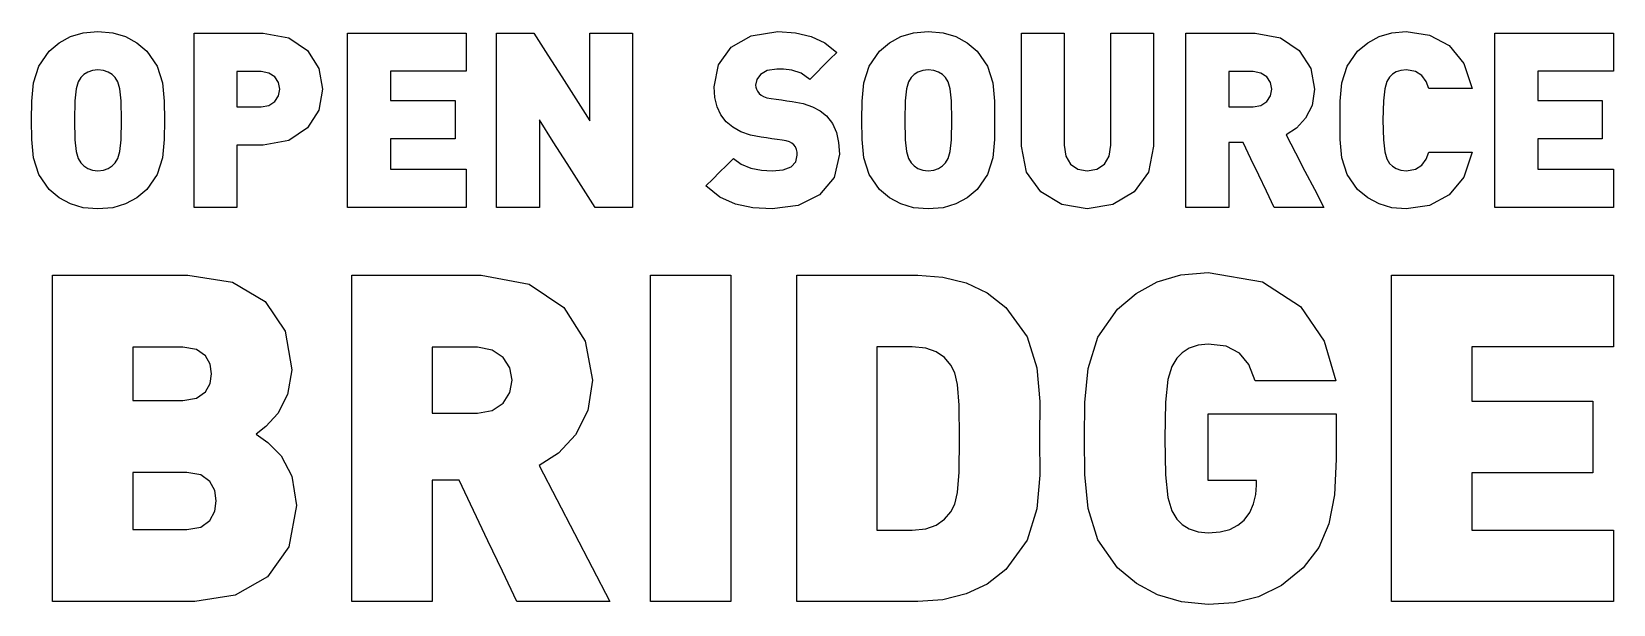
# Model space of a CAD drawing. Extents: x 15 to 200, y 9 to 76.
import ezdxf

# ---------------------------------------------------------------- set-up
doc = ezdxf.new("R2010")
doc.units = 0
doc.layers.add('Bridge+Type+%5BK%5D', color=7, linetype='CONTINUOUS')

msp = doc.modelspace()

# ---------------------------------------------------------------- linework, layer by layer
at = {"layer": 'Bridge+Type+%5BK%5D', "color": 7}
for points in [[(28.0598, 57.5122), (26.890081, 56.525481), (25.5833, 55.80745), (24.088269, 55.368794), (22.3538, 55.2202), (20.619769, 55.368794), (19.1248, 55.80745), (17.818081, 56.525481), (16.6488, 57.5122), (15.418691, 59.251653), (14.809675, 61.211325), (14.603972, 63.342934), (14.5838, 65.5982), (14.603972, 67.852872), (14.809675, 69.984075), (15.418691, 71.943341), (16.6488, 73.6822), (17.818081, 74.670653), (19.1248, 75.389575), (20.619769, 75.828559), (22.3538, 75.9772), (24.088269, 75.828559), (25.5833, 75.389575), (26.890081, 74.670653), (28.0598, 73.6822), (29.289331, 71.943341), (29.89805, 69.984075), (30.103644, 67.852872), (30.1238, 65.5982), (30.103644, 63.342934), (29.89805, 61.211325), (29.289331, 59.251653), (28.0598, 57.5122)], [(101.2759, 55.2197), (99.038259, 55.342247), (97.007525, 55.771075), (95.175728, 56.597966), (93.5349, 57.9147), (94.33765, 58.71745), (95.1404, 59.5202), (95.94315, 60.32295), (96.7459, 61.1257), (97.675916, 60.454606), (98.810025, 60.0117), (100.051572, 59.767544), (101.3039, 59.6927), (102.595822, 59.813888), (103.508525, 60.1687), (104.050166, 60.744013), (104.2289, 61.5267), (104.206462, 61.876278), (104.13565, 62.193325), (104.011212, 62.478309), (103.8279, 62.7317), (103.600681, 62.913606), (103.3039, 63.0687), (102.932119, 63.191544), (102.4799, 63.2767), (101.8634, 63.36245), (101.2469, 63.4482), (100.6304, 63.53395), (100.0139, 63.6197), (98.740462, 63.877716), (97.6309, 64.264825), (96.687837, 64.781122), (95.9139, 65.4267), (95.295275, 66.232559), (94.85665, 67.186075), (94.5954, 68.284903), (94.5089, 69.5267), (95.020541, 72.106575), (96.494525, 74.14945), (98.839447, 75.4937), (101.9639, 75.9777), (104.026666, 75.842575), (105.845025, 75.4142), (107.443072, 74.658075), (108.8449, 73.5397), (108.0564, 72.7512), (107.2679, 71.9627), (106.4794, 71.1742), (105.6909, 70.3857), (104.666994, 71.118622), (103.6054, 71.472325), (102.618806, 71.583966), (101.8199, 71.5907), (100.696884, 71.41995), (99.931525, 70.9777), (99.494103, 70.36895), (99.3549, 69.6987), (99.373259, 69.486309), (99.437275, 69.246825), (99.560353, 68.996278), (99.7559, 68.7507), (99.983447, 68.560044), (100.286275, 68.3857), (100.675166, 68.243606), (101.1609, 68.1497), (101.7774, 68.0637), (102.3939, 67.9777), (103.0104, 67.8917), (103.6269, 67.8057), (104.907291, 67.553434), (105.999525, 67.185575), (106.908947, 66.705028), (107.6409, 66.1147), (108.338088, 65.234247), (108.80915, 64.189825), (109.075837, 62.989591), (109.1599, 61.6417), (108.532712, 58.884106), (106.8304, 56.87145), (104.321837, 55.638419), (101.2759, 55.2197)], [(125.2771, 57.5122), (124.107241, 56.525481), (122.800225, 55.80745), (121.305147, 55.368794), (119.5711, 55.2202), (117.837053, 55.368794), (116.341975, 55.80745), (115.034959, 56.525481), (113.8651, 57.5122), (112.636147, 59.251653), (112.027725, 61.211325), (111.822241, 63.342934), (111.8021, 65.5982), (111.822241, 67.852872), (112.027725, 69.984075), (112.636147, 71.943341), (113.8651, 73.6822), (115.034959, 74.670653), (116.341975, 75.389575), (117.837053, 75.828559), (119.5711, 75.9772), (121.305147, 75.828559), (122.800225, 75.389575), (124.107241, 74.670653), (125.2771, 73.6822), (126.506631, 71.943341), (127.11535, 69.984075), (127.320944, 67.852872), (127.3411, 65.5982), (127.320944, 63.342934), (127.11535, 61.211325), (126.506631, 59.251653), (125.2771, 57.5122)], [(175.5225, 55.2197), (173.840922, 55.36845), (172.350125, 55.80745), (171.026016, 56.525825), (169.8445, 57.5127), (168.615547, 59.251731), (168.007125, 61.21145), (167.801641, 63.343294), (167.7815, 65.5987), (167.801641, 67.85295), (168.007125, 69.9842), (168.615547, 71.9437), (169.8445, 73.6827), (171.026016, 74.670731), (172.350125, 75.3897), (173.840922, 75.828919), (175.5225, 75.9777), (178.259781, 75.571262), (180.5645, 74.33945), (182.283469, 72.263513), (183.2635, 69.3247), (181.98775, 69.3247), (180.712, 69.3247), (179.43625, 69.3247), (178.1605, 69.3247), (177.853234, 70.149216), (177.360625, 70.844825), (176.615453, 71.325372), (175.5505, 71.5047), (174.906609, 71.438794), (174.357125, 71.2572), (173.909828, 70.984106), (173.5725, 70.6437), (173.257922, 70.125419), (173.013375, 69.2927), (172.854891, 67.874231), (172.7985, 65.5987), (172.854891, 63.321591), (173.013375, 61.902575), (173.257922, 61.069872), (173.5725, 60.5517), (173.909828, 60.21245), (174.357125, 59.93995), (174.906609, 59.758575), (175.5505, 59.6927), (176.615453, 59.8717), (177.360625, 60.35145), (177.853234, 61.046075), (178.1605, 61.8697), (179.43625, 61.8697), (180.712, 61.8697), (181.98775, 61.8697), (183.2635, 61.8697), (182.283469, 58.9322), (180.5645, 56.8572), (178.259781, 55.62595), (175.5225, 55.2197)], [(41.6826, 62.6727), (40.91585, 62.6727), (40.1491, 62.6727), (39.38235, 62.6727), (38.6156, 62.6727), (38.6156, 60.85245), (38.6156, 59.0322), (38.6156, 57.21195), (38.6156, 55.3917), (37.3611, 55.3917), (36.1066, 55.3917), (34.8521, 55.3917), (33.5976, 55.3917), (33.5976, 60.4952), (33.5976, 65.5987), (33.5976, 70.7022), (33.5976, 75.8057), (35.61885, 75.8057), (37.6401, 75.8057), (39.66135, 75.8057), (41.6826, 75.8057), (44.682288, 75.251559), (46.86485, 73.780825), (48.198037, 71.681028), (48.6496, 69.2397), (48.198037, 66.798638), (46.86485, 64.69845), (44.682288, 63.227138), (41.6826, 62.6727)], [(51.5786, 55.3916), (51.5786, 60.4951), (51.5786, 65.5986), (51.5786, 70.7021), (51.5786, 75.8056), (55.04785, 75.8056), (58.5171, 75.8056), (61.98635, 75.8056), (65.4556, 75.8056), (65.4556, 74.68735), (65.4556, 73.5691), (65.4556, 72.45085), (65.4556, 71.3326), (63.24085, 71.3326), (61.0261, 71.3326), (58.81135, 71.3326), (56.5966, 71.3326), (56.5966, 70.4796), (56.5966, 69.6266), (56.5966, 68.7736), (56.5966, 67.9206), (58.4886, 67.9206), (60.3806, 67.9206), (62.2726, 67.9206), (64.1646, 67.9206), (64.1646, 66.8026), (64.1646, 65.6846), (64.1646, 64.5666), (64.1646, 63.4486), (62.2726, 63.4486), (60.3806, 63.4486), (58.4886, 63.4486), (56.5966, 63.4486), (56.5966, 62.5526), (56.5966, 61.6566), (56.5966, 60.7606), (56.5966, 59.8646), (58.81135, 59.8646), (61.0261, 59.8646), (63.24085, 59.8646), (65.4556, 59.8646), (65.4556, 58.74635), (65.4556, 57.6281), (65.4556, 56.50985), (65.4556, 55.3916), (61.98635, 55.3916), (58.5171, 55.3916), (55.04785, 55.3916), (51.5786, 55.3916)], [(80.5688, 55.3916), (78.93455, 57.9576), (77.3003, 60.5236), (75.66605, 63.0896), (74.0318, 65.6556), (74.0318, 63.0896), (74.0318, 60.5236), (74.0318, 57.9576), (74.0318, 55.3916), (72.77755, 55.3916), (71.5233, 55.3916), (70.26905, 55.3916), (69.0148, 55.3916), (69.0148, 60.4951), (69.0148, 65.5986), (69.0148, 70.7021), (69.0148, 75.8056), (70.11155, 75.8056), (71.2083, 75.8056), (72.30505, 75.8056), (73.4018, 75.8056), (75.03605, 73.2391), (76.6703, 70.6726), (78.30455, 68.1061), (79.9388, 65.5396), (79.9388, 68.1061), (79.9388, 70.6726), (79.9388, 73.2391), (79.9388, 75.8056), (81.19305, 75.8056), (82.4473, 75.8056), (83.70155, 75.8056), (84.9558, 75.8056), (84.9558, 70.7021), (84.9558, 65.5986), (84.9558, 60.4951), (84.9558, 55.3916), (83.85905, 55.3916), (82.7623, 55.3916), (81.66555, 55.3916), (80.5688, 55.3916)], [(138.1836, 55.2197), (135.188584, 55.737559), (132.736475, 57.212325), (131.079928, 59.525778), (130.4716, 62.5597), (130.4716, 65.8712), (130.4716, 69.1827), (130.4716, 72.4942), (130.4716, 75.8057), (131.72585, 75.8057), (132.9801, 75.8057), (134.23435, 75.8057), (135.4886, 75.8057), (135.4886, 72.52245), (135.4886, 69.2392), (135.4886, 65.95595), (135.4886, 62.6727), (135.675834, 61.409731), (136.212475, 60.47395), (137.060928, 59.892544), (138.1836, 59.6927), (139.315334, 59.892544), (140.183725, 60.47395), (140.740303, 61.409731), (140.9366, 62.6727), (140.9366, 65.95595), (140.9366, 69.2392), (140.9366, 72.52245), (140.9366, 75.8057), (142.1911, 75.8057), (143.4456, 75.8057), (144.7001, 75.8057), (145.9546, 75.8057), (145.9546, 72.4942), (145.9546, 69.1827), (145.9546, 65.8712), (145.9546, 62.5597), (145.337053, 59.525778), (143.660225, 57.212325), (141.187834, 55.737559), (138.1836, 55.2197)], [(160.0637, 55.3917), (159.1607, 57.2912), (158.2577, 59.1907), (157.3547, 61.0902), (156.4517, 62.9897), (156.0287, 62.9897), (155.6057, 62.9897), (155.1827, 62.9897), (154.7597, 62.9897), (154.7597, 61.0902), (154.7597, 59.1907), (154.7597, 57.2912), (154.7597, 55.3917), (153.50545, 55.3917), (152.2512, 55.3917), (150.99695, 55.3917), (149.7427, 55.3917), (149.7427, 60.4952), (149.7427, 65.5987), (149.7427, 70.7022), (149.7427, 75.8057), (151.7637, 75.8057), (153.7847, 75.8057), (155.8057, 75.8057), (157.8267, 75.8057), (160.826966, 75.251559), (163.009825, 73.780825), (164.343122, 71.681028), (164.7947, 69.2397), (164.500856, 67.3457), (163.73395, 65.8312), (162.665919, 64.68795), (161.4687, 63.9077), (162.57245, 61.7787), (163.6762, 59.6497), (164.77995, 57.5207), (165.8837, 55.3917), (164.4287, 55.3917), (162.9737, 55.3917), (161.5187, 55.3917), (160.0637, 55.3917)], [(185.9053, 55.3916), (185.9053, 60.4951), (185.9053, 65.5986), (185.9053, 70.7021), (185.9053, 75.8056), (189.37455, 75.8056), (192.8438, 75.8056), (196.31305, 75.8056), (199.7823, 75.8056), (199.7823, 74.68735), (199.7823, 73.5691), (199.7823, 72.45085), (199.7823, 71.3326), (197.56755, 71.3326), (195.3528, 71.3326), (193.13805, 71.3326), (190.9233, 71.3326), (190.9233, 70.4796), (190.9233, 69.6266), (190.9233, 68.7736), (190.9233, 67.9206), (192.81555, 67.9206), (194.7078, 67.9206), (196.60005, 67.9206), (198.4923, 67.9206), (198.4923, 66.8026), (198.4923, 65.6846), (198.4923, 64.5666), (198.4923, 63.4486), (196.60005, 63.4486), (194.7078, 63.4486), (192.81555, 63.4486), (190.9233, 63.4486), (190.9233, 62.5526), (190.9233, 61.6566), (190.9233, 60.7606), (190.9233, 59.8646), (193.13805, 59.8646), (195.3528, 59.8646), (197.56755, 59.8646), (199.7823, 59.8646), (199.7823, 58.74635), (199.7823, 57.6281), (199.7823, 56.50985), (199.7823, 55.3916), (196.31305, 55.3916), (192.8438, 55.3916), (189.37455, 55.3916), (185.9053, 55.3916)], [(24.3608, 70.6162), (24.018941, 70.960138), (23.561675, 71.24295), (23.002222, 71.434638), (22.3538, 71.5052), (21.7058, 71.434638), (21.1463, 71.24295), (20.6888, 70.960138), (20.3468, 70.6162), (20.036753, 70.101434), (19.802175, 69.278325), (19.653659, 67.869653), (19.6018, 65.5982), (19.653659, 63.3307), (19.802175, 61.9317), (20.036753, 61.11845), (20.3468, 60.6082), (20.6888, 60.260044), (21.1463, 59.96795), (21.7058, 59.766981), (22.3538, 59.692201), (23.002222, 59.766981), (23.561675, 59.96795), (24.01894, 60.260044), (24.3608, 60.6082), (24.671003, 61.11845), (24.905925, 61.9317), (25.054784, 63.3307), (25.1068, 65.5982), (25.054784, 67.869653), (24.905925, 69.278325), (24.671003, 70.101434), (24.3608, 70.6162)], [(41.4536, 71.3037), (40.7441, 71.3037), (40.0346, 71.3037), (39.3251, 71.3037), (38.6156, 71.3037), (38.6156, 70.27145), (38.6156, 69.2392), (38.6156, 68.20695), (38.6156, 67.1747), (39.3251, 67.1747), (40.0346, 67.1747), (40.7441, 67.1747), (41.4536, 67.1747), (42.374569, 67.348153), (43.0591, 67.809325), (43.485631, 68.469434), (43.6326, 69.2397), (43.485631, 70.009388), (43.0591, 70.6692), (42.374569, 71.130263), (41.4536, 71.3037)], [(121.5781, 70.6162), (121.2361, 70.960138), (120.7786, 71.24295), (120.2191, 71.434638), (119.5711, 71.5052), (118.9231, 71.434638), (118.3636, 71.24295), (117.9061, 70.960138), (117.5641, 70.6162), (117.253897, 70.101434), (117.018975, 69.278325), (116.870116, 67.869653), (116.8181, 65.5982), (116.870116, 63.3307), (117.018975, 61.9317), (117.253897, 61.11845), (117.5641, 60.6082), (117.9061, 60.260044), (118.3636, 59.96795), (118.9231, 59.766981), (119.5711, 59.692201), (120.2191, 59.766981), (120.7786, 59.96795), (121.2361, 60.260044), (121.5781, 60.6082), (121.888303, 61.11845), (122.123225, 61.9317), (122.272084, 63.3307), (122.3241, 65.5982), (122.272084, 67.869653), (122.123225, 69.278325), (121.888303, 70.101434), (121.5781, 70.6162)], [(157.5977, 71.3037), (156.8882, 71.3037), (156.1787, 71.3037), (155.4692, 71.3037), (154.7597, 71.3037), (154.7597, 70.27145), (154.7597, 69.2392), (154.7597, 68.20695), (154.7597, 67.1747), (155.4692, 67.1747), (156.1787, 67.1747), (156.8882, 67.1747), (157.5977, 67.1747), (158.519247, 67.348153), (159.204075, 67.809325), (159.630716, 68.469434), (159.7777, 69.2397), (159.630716, 70.009388), (159.204075, 70.6692), (158.519247, 71.130263), (157.5977, 71.3037)], [(33.6732, 9.2548), (29.51545, 9.2548), (25.3577, 9.2548), (21.19995, 9.2548), (17.0422, 9.2548), (17.0422, 18.80455), (17.0422, 28.3543), (17.0422, 37.90405), (17.0422, 47.4538), (20.9987, 47.4538), (24.9552, 47.4538), (28.9117, 47.4538), (32.8682, 47.4538), (38.121278, 46.654909), (41.935575, 44.402425), (44.260934, 40.912628), (45.0472, 36.4018), (44.559372, 33.499503), (43.397575, 31.291425), (42.014341, 29.747284), (40.8622, 28.8368), (42.25645, 27.885081), (43.8067, 26.3298), (45.0652, 23.949519), (45.5842, 20.5228), (44.681325, 15.683753), (42.18395, 12.152425), (38.40895, 9.989284), (33.6732, 9.2548)], [(71.3923, 9.2553), (69.7023, 12.8093), (68.0123, 16.3633), (66.3223, 19.9173), (64.6323, 23.4713), (63.8408, 23.4713), (63.0493, 23.4713), (62.2578, 23.4713), (61.4663, 23.4713), (61.4663, 19.9173), (61.4663, 16.3633), (61.4663, 12.8093), (61.4663, 9.2553), (59.1193, 9.2553), (56.7723, 9.2553), (54.4253, 9.2553), (52.0783, 9.2553), (52.0783, 18.80505), (52.0783, 28.3548), (52.0783, 37.90455), (52.0783, 47.4543), (55.86055, 47.4543), (59.6428, 47.4543), (63.42505, 47.4543), (67.2073, 47.4543), (72.820566, 46.417191), (76.904675, 43.664925), (79.399347, 39.736097), (80.2443, 35.1693), (79.694394, 31.625409), (78.2593, 28.790925), (76.260956, 26.650378), (74.0213, 25.1883), (76.0868, 21.20505), (78.1523, 17.2218), (80.2178, 13.23855), (82.2833, 9.2553), (79.56055, 9.2553), (76.8378, 9.2553), (74.11505, 9.2553), (71.3923, 9.2553)], [(87.061, 47.454), (89.40825, 47.454), (91.7555, 47.454), (94.10275, 47.454), (96.45, 47.454), (96.45, 37.90425), (96.45, 28.3545), (96.45, 18.80475), (96.45, 9.255), (94.10275, 9.255), (91.7555, 9.255), (89.40825, 9.255), (87.061, 9.255), (87.061, 18.80475), (87.061, 28.3545), (87.061, 37.90425), (87.061, 47.454)], [(128.6401, 13.0105), (126.480178, 11.314516), (123.992975, 10.146625), (121.254334, 9.471672), (118.3401, 9.2545), (114.7991, 9.2545), (111.2581, 9.2545), (107.7171, 9.2545), (104.1761, 9.2545), (104.1761, 18.8045), (104.1761, 28.3545), (104.1761, 37.9045), (104.1761, 47.4545), (107.7171, 47.4545), (111.2581, 47.4545), (114.7991, 47.4545), (118.3401, 47.4545), (121.254334, 47.237328), (123.992975, 46.562375), (126.480178, 45.394484), (128.6401, 43.6985), (131.139022, 40.267547), (132.294975, 36.610375), (132.615991, 32.661266), (132.6101, 28.3545), (132.616, 24.048578), (132.294984, 20.099375), (131.139022, 16.441734), (128.6401, 13.0105)], [(163.4609, 13.2256), (160.933744, 11.128459), (158.2504, 9.811225), (155.396056, 9.127928), (152.3559, 8.9326), (149.209353, 9.211178), (146.420275, 10.033225), (143.943009, 11.378209), (141.7319, 13.2256), (139.431259, 16.479522), (138.292275, 20.146225), (137.907603, 24.134866), (137.869903, 28.3546), (137.907603, 32.574194), (138.292275, 36.5626), (139.431259, 40.229256), (141.7319, 43.4836), (143.920369, 45.331834), (146.3599, 46.676725), (149.141431, 47.498303), (152.3559, 47.7766), (158.699947, 46.680866), (163.152775, 43.799475), (165.935916, 39.741147), (167.2709, 35.1146), (164.91015, 35.1146), (162.5494, 35.1146), (160.18865, 35.1146), (157.8279, 35.1146), (157.108603, 37.007131), (156.017025, 38.3471), (154.462884, 39.144069), (152.3559, 39.4076), (151.151244, 39.27585), (150.12265, 38.9176), (149.284931, 38.38835), (148.6529, 37.7436), (148.073119, 36.781975), (147.63415, 35.2421), (147.356056, 32.605725), (147.2589, 28.3546), (147.356056, 24.095069), (147.63415, 21.44035), (148.073119, 19.882506), (148.6529, 18.9136), (149.284931, 18.276866), (150.12265, 17.766225), (151.151244, 17.426772), (152.3559, 17.3036), (153.726416, 17.410038), (154.870525, 17.7126), (155.803322, 18.186163), (156.5399, 18.8056), (157.218822, 19.691241), (157.666275, 20.702975), (157.912541, 21.785022), (157.9879, 22.8816), (157.9879, 23.01585), (157.9879, 23.1501), (157.9879, 23.28435), (157.9879, 23.4186), (156.5799, 23.4186), (155.1719, 23.4186), (153.7639, 23.4186), (152.3559, 23.4186), (152.3559, 25.3766), (152.3559, 27.3346), (152.3559, 29.2926), (152.3559, 31.2506), (156.0979, 31.2506), (159.8399, 31.2506), (163.5819, 31.2506), (167.3239, 31.2506), (167.3239, 29.9231), (167.3239, 28.5956), (167.3239, 27.2681), (167.3239, 25.9406), (167.127697, 21.765897), (166.478775, 18.375975), (165.286666, 15.589616), (163.4609, 13.2256)], [(173.8184, 9.2549), (173.8184, 18.80465), (173.8184, 28.3544), (173.8184, 37.90415), (173.8184, 47.4539), (180.3099, 47.4539), (186.8014, 47.4539), (193.2929, 47.4539), (199.7844, 47.4539), (199.7844, 45.36165), (199.7844, 43.2694), (199.7844, 41.17715), (199.7844, 39.0849), (195.64015, 39.0849), (191.4959, 39.0849), (187.35165, 39.0849), (183.2074, 39.0849), (183.2074, 37.48865), (183.2074, 35.8924), (183.2074, 34.29615), (183.2074, 32.6999), (186.74815, 32.6999), (190.2889, 32.6999), (193.82965, 32.6999), (197.3704, 32.6999), (197.3704, 30.60765), (197.3704, 28.5154), (197.3704, 26.42315), (197.3704, 24.3309), (193.82965, 24.3309), (190.2889, 24.3309), (186.74815, 24.3309), (183.2074, 24.3309), (183.2074, 22.65415), (183.2074, 20.9774), (183.2074, 19.30065), (183.2074, 17.6239), (187.35165, 17.6239), (191.4959, 17.6239), (195.64015, 17.6239), (199.7844, 17.6239), (199.7844, 15.53165), (199.7844, 13.4394), (199.7844, 11.34715), (199.7844, 9.2549), (193.2929, 9.2549), (186.8014, 9.2549), (180.3099, 9.2549), (173.8184, 9.2549)], [(32.2782, 39.0298), (30.8162, 39.0298), (29.3542, 39.0298), (27.8922, 39.0298), (26.4302, 39.0298), (26.4302, 37.4743), (26.4302, 35.9188), (26.4302, 34.3633), (26.4302, 32.8078), (27.8922, 32.8078), (29.3542, 32.8078), (30.8162, 32.8078), (32.2782, 32.8078), (33.892653, 33.082675), (34.933825, 33.80005), (35.492184, 34.79905), (35.6582, 35.9188), (35.492184, 37.03855), (34.933825, 38.03755), (33.892653, 38.754925), (32.2782, 39.0298)], [(66.7783, 39.0303), (65.4503, 39.0303), (64.1223, 39.0303), (62.7943, 39.0303), (61.4663, 39.0303), (61.4663, 37.09905), (61.4663, 35.1678), (61.4663, 33.23655), (61.4663, 31.3053), (62.7943, 31.3053), (64.1223, 31.3053), (65.4503, 31.3053), (66.7783, 31.3053), (68.501659, 31.629628), (69.782425, 32.492175), (70.580378, 33.727284), (70.8553, 35.1693), (70.580378, 36.609581), (69.782425, 37.8438), (68.501659, 38.706019), (66.7783, 39.0303)], [(122.2021, 36.9385), (121.467928, 37.816766), (120.512225, 38.494125), (119.274709, 38.930172), (117.6951, 39.0845), (116.66235, 39.0845), (115.6296, 39.0845), (114.59685, 39.0845), (113.5641, 39.0845), (113.5641, 33.7195), (113.5641, 28.3545), (113.5641, 22.9895), (113.5641, 17.6245), (114.59685, 17.6245), (115.6296, 17.6245), (116.66235, 17.6245), (117.6951, 17.6245), (119.274709, 17.778828), (120.512225, 18.214875), (121.467928, 18.892234), (122.2021, 19.7705), (122.678303, 20.651063), (122.993725, 22.03), (123.168334, 24.425188), (123.2221, 28.3545), (123.168334, 32.261031), (122.993725, 34.65875), (122.678303, 36.050344), (122.2021, 36.9385)], [(32.7612, 24.3838), (31.17845, 24.3838), (29.5957, 24.3838), (28.01295, 24.3838), (26.4302, 24.3838), (26.4302, 22.70755), (26.4302, 21.0313), (26.4302, 19.35505), (26.4302, 17.6788), (28.01295, 17.6788), (29.5957, 17.6788), (31.17845, 17.6788), (32.7612, 17.6788), (34.384091, 17.980363), (35.443825, 18.76455), (36.020747, 19.850613), (36.1952, 21.0578), (36.020747, 22.256284), (35.443825, 23.324175), (34.384091, 24.090378), (32.7612, 24.3838)]]:
    msp.add_lwpolyline(points, dxfattribs=at)

doc.saveas('drawing.dxf')
